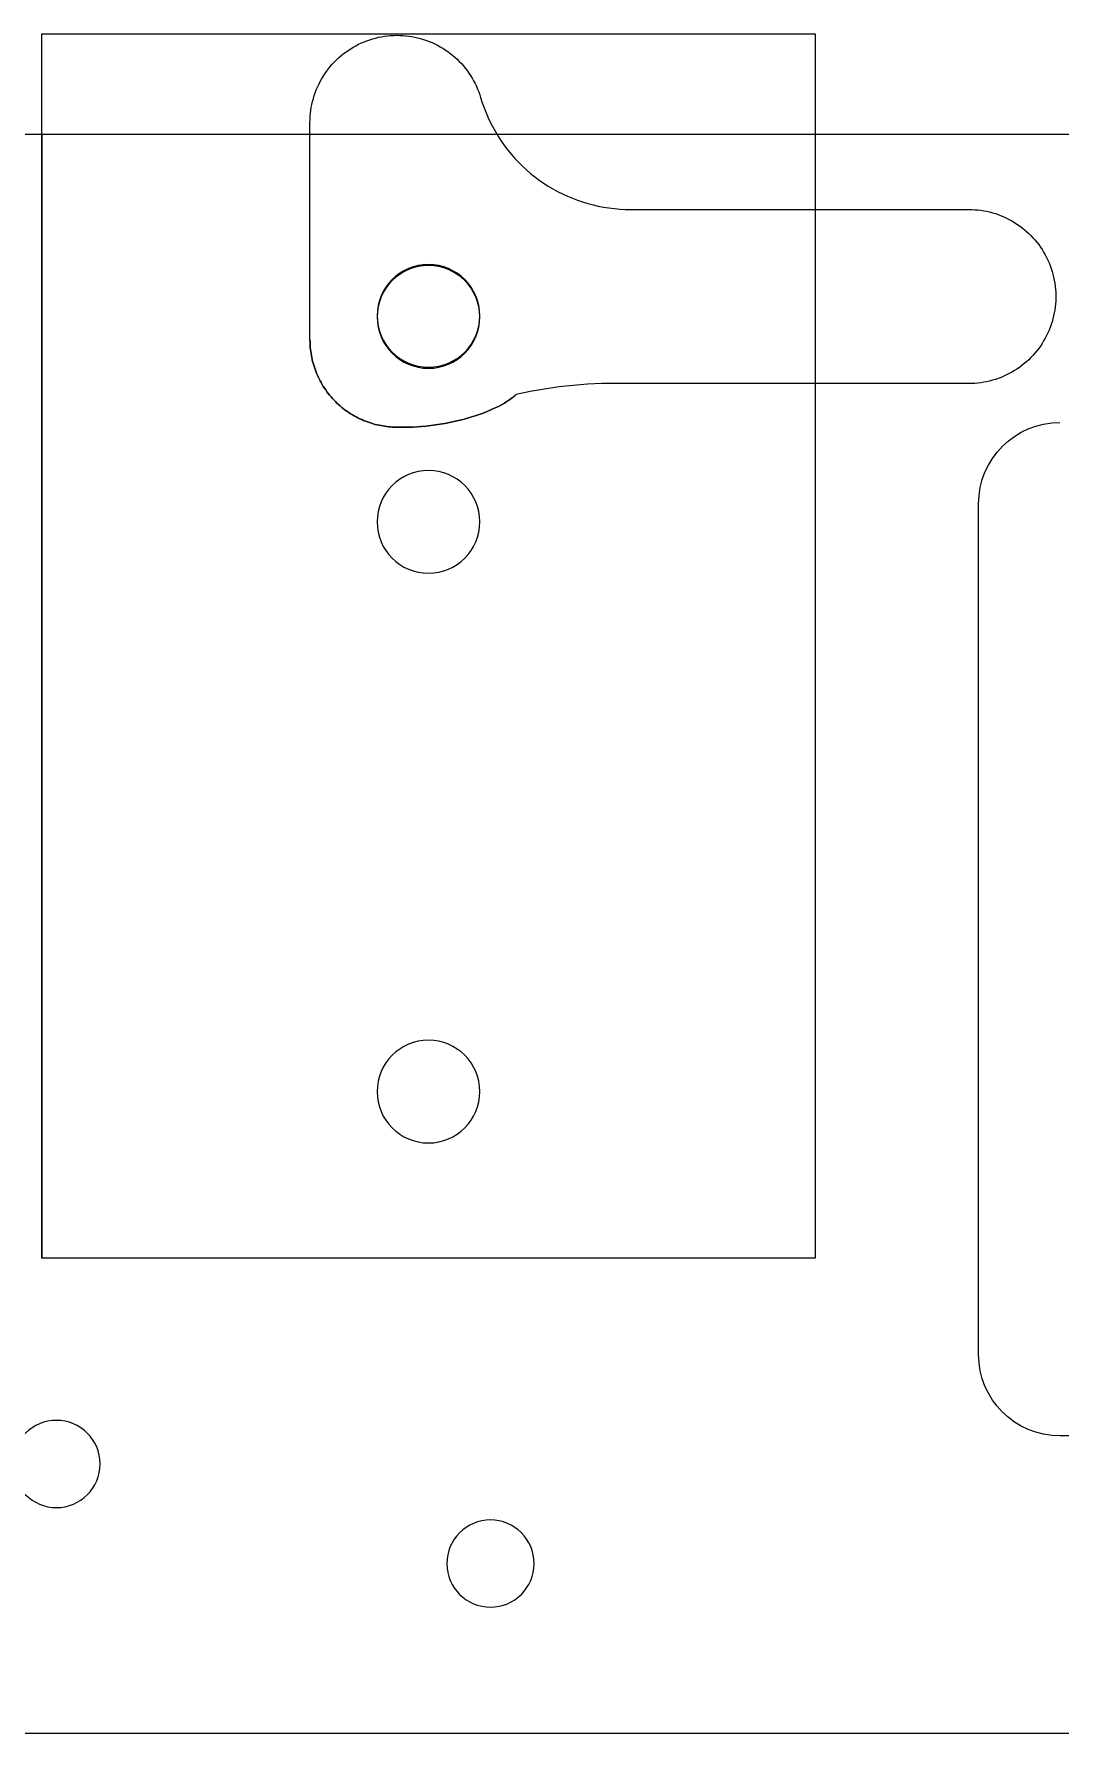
# Model space of a CAD drawing. Extents: x -164 to 318, y -425 to 35.
# Drawn here: x 180.1 to 233, y -232.1 to -144.5 of the extents above; entities that cross this region are included whole.
import ezdxf

# ---------------------------------------------------------------- set-up
doc = ezdxf.new("R2010")
doc.units = 0
doc.layers.get('0').update_dxf_attribs({"linetype": 'CONTINUOUS'})

msp = doc.modelspace()

# ---------------------------------------------------------------- linework, layer by layer
at = {"color": 0, "linetype": 'BYBLOCK'}
for p, q in [((180.485, -144.466), (220.385, -144.466)), ((180.485, -207.645), (180.485, -144.466)), ((197.559, -144.715), (197.71, -144.673)), ((197.71, -144.673), (197.862, -144.638)), ((197.862, -144.638), (198.016, -144.607)), ((198.016, -144.607), (198.17, -144.582)), ((198.17, -144.582), (198.325, -144.562)), ((198.325, -144.562), (198.481, -144.548)), ((198.481, -144.548), (198.637, -144.539)), ((198.637, -144.539), (198.793, -144.535)), ((198.793, -144.535), (198.949, -144.537)), ((198.949, -144.537), (199.106, -144.544)), ((199.106, -144.544), (199.261, -144.557)), ((199.261, -144.557), (199.417, -144.575)), ((199.417, -144.575), (199.571, -144.599)), ((199.571, -144.599), (199.725, -144.628)), ((199.725, -144.628), (199.877, -144.662)), ((199.877, -144.662), (200.029, -144.702)), ((220.385, -144.466), (220.385, -207.645)), ((195.918, -145.595), (196.039, -145.496)), ((196.039, -145.496), (196.164, -145.402)), ((196.164, -145.402), (196.292, -145.311)), ((196.292, -145.311), (196.423, -145.226)), ((196.423, -145.226), (196.556, -145.145)), ((196.556, -145.145), (196.693, -145.069)), ((196.693, -145.069), (196.832, -144.997)), ((196.832, -144.997), (196.973, -144.931)), ((196.973, -144.931), (197.117, -144.869)), ((197.117, -144.869), (197.263, -144.812)), ((197.263, -144.812), (197.41, -144.761)), ((197.41, -144.761), (197.559, -144.715)), ((200.029, -144.702), (200.178, -144.746)), ((200.178, -144.746), (200.326, -144.796)), ((200.326, -144.796), (200.473, -144.852)), ((200.473, -144.852), (200.617, -144.912)), ((200.617, -144.912), (200.759, -144.977)), ((200.759, -144.977), (200.899, -145.047)), ((200.899, -145.047), (201.036, -145.122)), ((201.036, -145.122), (201.171, -145.201)), ((201.171, -145.201), (201.302, -145.285)), ((201.302, -145.285), (201.431, -145.374)), ((201.431, -145.374), (201.557, -145.467)), ((201.557, -145.467), (201.679, -145.565)), ((195.086, -146.523), (195.176, -146.395)), ((195.176, -146.395), (195.27, -146.27)), ((195.27, -146.27), (195.368, -146.148)), ((195.368, -146.148), (195.47, -146.03)), ((195.47, -146.03), (195.576, -145.915)), ((195.576, -145.915), (195.686, -145.805)), ((195.686, -145.805), (195.8, -145.698)), ((195.8, -145.698), (195.918, -145.595)), ((201.679, -145.565), (201.798, -145.666)), ((201.798, -145.666), (201.913, -145.772)), ((201.913, -145.772), (202.024, -145.882)), ((202.024, -145.882), (202.132, -145.995)), ((202.132, -145.995), (202.235, -146.113)), ((202.235, -146.113), (202.334, -146.233)), ((202.334, -146.233), (202.43, -146.357)), ((202.43, -146.357), (202.52, -146.485)), ((194.648, -147.351), (194.709, -147.207)), ((194.709, -147.207), (194.775, -147.065)), ((194.775, -147.065), (194.846, -146.925)), ((194.846, -146.925), (194.921, -146.789)), ((194.921, -146.789), (195.001, -146.654)), ((195.001, -146.654), (195.086, -146.523)), ((202.52, -146.485), (202.607, -146.615)), ((202.607, -146.615), (202.688, -146.748)), ((202.688, -146.748), (202.765, -146.884)), ((202.765, -146.884), (202.837, -147.023)), ((202.837, -147.023), (202.905, -147.164)), ((202.905, -147.164), (202.967, -147.307)), ((194.391, -148.251), (194.421, -148.097)), ((194.421, -148.097), (194.456, -147.945)), ((194.456, -147.945), (194.496, -147.794)), ((194.496, -147.794), (194.542, -147.644)), ((194.542, -147.644), (194.592, -147.497)), ((194.592, -147.497), (194.648, -147.351)), ((202.967, -147.307), (203.024, -147.453)), ((203.024, -147.453), (203.077, -147.6)), ((203.077, -147.6), (203.124, -147.749)), ((203.124, -147.749), (203.208, -148.016)), ((203.208, -148.016), (203.301, -148.279)), ((194.323, -149.029), (194.326, -148.872)), ((194.323, -160.262), (194.323, -149.029)), ((194.326, -148.872), (194.334, -148.716)), ((194.334, -148.716), (194.347, -148.56)), ((194.347, -148.56), (194.366, -148.405)), ((194.366, -148.405), (194.391, -148.251)), ((203.301, -148.279), (203.404, -148.54)), ((203.404, -148.54), (203.515, -148.796)), ((203.515, -148.796), (203.636, -149.048)), ((203.636, -149.048), (203.765, -149.297)), ((301.935, -149.645), (98.935, -149.645)), ((180.485, -207.645), (180.485, -149.645)), ((180.485, -149.645), (180.485, -207.645)), ((203.765, -149.297), (203.902, -149.54)), ((203.902, -149.54), (204.048, -149.779)), ((204.048, -149.779), (204.202, -150.012)), ((204.202, -150.012), (204.364, -150.24)), ((204.364, -150.24), (204.534, -150.462)), ((204.534, -150.462), (204.711, -150.678)), ((204.711, -150.678), (204.896, -150.888)), ((204.896, -150.888), (205.088, -151.092)), ((205.088, -151.092), (205.287, -151.288)), ((205.287, -151.288), (205.492, -151.478)), ((205.492, -151.478), (205.704, -151.66)), ((205.704, -151.66), (205.922, -151.835)), ((205.922, -151.835), (206.147, -152.002)), ((206.147, -152.002), (206.376, -152.162)), ((206.376, -152.162), (206.611, -152.313)), ((206.611, -152.313), (206.852, -152.456)), ((206.852, -152.456), (207.097, -152.591)), ((207.097, -152.591), (207.346, -152.717)), ((207.346, -152.717), (207.6, -152.834)), ((207.6, -152.834), (207.858, -152.943)), ((207.858, -152.943), (208.119, -153.042)), ((208.119, -153.042), (208.384, -153.133)), ((208.384, -153.133), (208.651, -153.214)), ((208.651, -153.214), (208.922, -153.286)), ((208.922, -153.286), (209.194, -153.348)), ((209.194, -153.348), (209.469, -153.401)), ((209.469, -153.401), (209.745, -153.444)), ((209.745, -153.444), (210.023, -153.478)), ((210.023, -153.478), (210.301, -153.502)), ((210.301, -153.502), (210.581, -153.517)), ((210.581, -153.517), (210.86, -153.522)), ((210.86, -153.522), (228.304, -153.522)), ((228.304, -153.522), (228.459, -153.525)), ((228.459, -153.525), (228.614, -153.533)), ((228.614, -153.533), (228.769, -153.546)), ((228.769, -153.546), (228.923, -153.565)), ((228.923, -153.565), (229.076, -153.589)), ((229.076, -153.589), (229.228, -153.618)), ((229.228, -153.618), (229.379, -153.652)), ((229.379, -153.652), (229.529, -153.692)), ((229.529, -153.692), (229.678, -153.737)), ((229.678, -153.737), (229.825, -153.787)), ((229.825, -153.787), (229.97, -153.842)), ((229.97, -153.842), (230.113, -153.902)), ((230.113, -153.902), (230.254, -153.967)), ((230.254, -153.967), (230.392, -154.037)), ((230.392, -154.037), (230.528, -154.111)), ((230.528, -154.111), (230.662, -154.19)), ((230.662, -154.19), (230.792, -154.274)), ((230.792, -154.274), (230.92, -154.362)), ((230.92, -154.362), (231.045, -154.454)), ((231.045, -154.454), (231.166, -154.551)), ((231.166, -154.551), (231.284, -154.652)), ((231.284, -154.652), (231.398, -154.757)), ((231.398, -154.757), (231.509, -154.865)), ((231.509, -154.865), (231.615, -154.978)), ((231.615, -154.978), (231.718, -155.094)), ((231.718, -155.094), (231.817, -155.214)), ((231.817, -155.214), (231.912, -155.337)), ((231.912, -155.337), (232.002, -155.463)), ((232.002, -155.463), (232.088, -155.592)), ((232.088, -155.592), (232.169, -155.724)), ((232.169, -155.724), (232.246, -155.859)), ((232.246, -155.859), (232.318, -155.996)), ((232.318, -155.996), (232.385, -156.136)), ((232.385, -156.136), (232.448, -156.278)), ((232.448, -156.278), (232.505, -156.422)), ((232.505, -156.422), (232.558, -156.568)), ((232.558, -156.568), (232.605, -156.715)), ((232.605, -156.715), (232.648, -156.865)), ((232.648, -156.865), (232.685, -157.015)), ((232.685, -157.015), (232.717, -157.167)), ((232.717, -157.167), (232.743, -157.32)), ((232.743, -157.32), (232.765, -157.474)), ((232.765, -157.474), (232.781, -157.628)), ((232.781, -157.628), (232.791, -157.783)), ((232.791, -157.783), (232.797, -157.938)), ((232.765, -158.557), (232.743, -158.71)), ((232.781, -158.403), (232.765, -158.557)), ((232.791, -158.248), (232.781, -158.403)), ((232.797, -158.093), (232.791, -158.248)), ((232.797, -157.938), (232.797, -158.093)), ((232.558, -159.463), (232.505, -159.609)), ((232.605, -159.315), (232.558, -159.463)), ((232.648, -159.166), (232.605, -159.315)), ((232.685, -159.015), (232.648, -159.166)), ((232.717, -158.863), (232.685, -159.015)), ((232.743, -158.71), (232.717, -158.863)), ((194.323, -160.262), (194.324, -160.359)), ((194.324, -160.359), (194.323, -160.262)), ((194.324, -160.359), (194.327, -160.457)), ((194.327, -160.457), (194.324, -160.359)), ((194.327, -160.457), (194.333, -160.555)), ((194.333, -160.555), (194.327, -160.457)), ((232.088, -160.439), (232.002, -160.568)), ((232.169, -160.306), (232.088, -160.439)), ((232.246, -160.172), (232.169, -160.306)), ((232.318, -160.034), (232.246, -160.172)), ((232.385, -159.895), (232.318, -160.034)), ((232.448, -159.753), (232.385, -159.895)), ((232.505, -159.609), (232.448, -159.753)), ((194.333, -160.555), (194.34, -160.654)), ((194.34, -160.654), (194.333, -160.555)), ((194.34, -160.654), (194.35, -160.754)), ((194.35, -160.754), (194.34, -160.654)), ((194.35, -160.754), (194.362, -160.854)), ((194.362, -160.854), (194.35, -160.754)), ((194.362, -160.854), (194.377, -160.955)), ((194.377, -160.955), (194.362, -160.854)), ((194.377, -160.955), (194.394, -161.056)), ((194.394, -161.056), (194.377, -160.955)), ((194.394, -161.056), (194.413, -161.157)), ((194.413, -161.157), (194.394, -161.056)), ((194.413, -161.157), (194.435, -161.259)), ((194.435, -161.259), (194.413, -161.157)), ((194.435, -161.259), (194.459, -161.361)), ((194.459, -161.361), (194.435, -161.259)), ((231.398, -161.274), (231.284, -161.379)), ((231.509, -161.165), (231.398, -161.274)), ((231.615, -161.052), (231.509, -161.165)), ((231.718, -160.936), (231.615, -161.052)), ((231.817, -160.817), (231.718, -160.936)), ((231.912, -160.694), (231.817, -160.817)), ((232.002, -160.568), (231.912, -160.694)), ((194.459, -161.361), (194.486, -161.462)), ((194.486, -161.462), (194.459, -161.361)), ((194.486, -161.462), (194.516, -161.564)), ((194.516, -161.564), (194.486, -161.462)), ((194.516, -161.564), (194.548, -161.665)), ((194.548, -161.665), (194.516, -161.564)), ((194.548, -161.665), (194.582, -161.766)), ((194.582, -161.766), (194.548, -161.665)), ((194.582, -161.766), (194.62, -161.867)), ((194.62, -161.867), (194.582, -161.766)), ((194.62, -161.867), (194.659, -161.968)), ((194.659, -161.968), (194.62, -161.867)), ((194.659, -161.968), (194.702, -162.068)), ((194.702, -162.068), (194.659, -161.968)), ((194.702, -162.068), (194.747, -162.167)), ((194.747, -162.167), (194.702, -162.068)), ((194.747, -162.167), (194.794, -162.265)), ((194.794, -162.265), (194.747, -162.167)), ((229.97, -162.188), (229.825, -162.243)), ((230.113, -162.128), (229.97, -162.188)), ((230.254, -162.064), (230.113, -162.128)), ((230.392, -161.994), (230.254, -162.064)), ((230.528, -161.919), (230.392, -161.994)), ((230.662, -161.84), (230.528, -161.919)), ((230.792, -161.757), (230.662, -161.84)), ((230.92, -161.669), (230.792, -161.757)), ((231.045, -161.576), (230.92, -161.669)), ((231.166, -161.479), (231.045, -161.576)), ((231.284, -161.379), (231.166, -161.479)), ((194.794, -162.265), (194.844, -162.363)), ((194.844, -162.363), (194.794, -162.265)), ((194.844, -162.363), (194.897, -162.46)), ((194.897, -162.46), (194.844, -162.363)), ((194.897, -162.46), (194.952, -162.555)), ((194.952, -162.555), (194.897, -162.46)), ((194.952, -162.555), (195.01, -162.65)), ((195.01, -162.65), (194.952, -162.555)), ((195.01, -162.65), (195.07, -162.743)), ((195.07, -162.743), (195.01, -162.65)), ((195.07, -162.743), (195.133, -162.835)), ((195.133, -162.835), (195.07, -162.743)), ((195.133, -162.835), (195.198, -162.926)), ((195.198, -162.926), (195.133, -162.835)), ((195.198, -162.926), (195.265, -163.015)), ((195.265, -163.015), (195.198, -162.926)), ((195.265, -163.015), (195.335, -163.102)), ((195.335, -163.102), (195.265, -163.015)), ((204.91, -163.117), (204.96, -163.074)), ((204.96, -163.074), (204.91, -163.117)), ((205.687, -162.919), (204.96, -163.074)), ((204.96, -163.074), (204.96, -163.074)), ((206.418, -162.789), (205.687, -162.919)), ((207.153, -162.682), (206.418, -162.789)), ((207.891, -162.599), (207.153, -162.682)), ((208.632, -162.54), (207.891, -162.599)), ((209.374, -162.505), (208.632, -162.54)), ((210.117, -162.495), (209.374, -162.505)), ((210.86, -162.509), (210.117, -162.495)), ((221.564, -162.509), (210.86, -162.509)), ((228.304, -162.509), (221.564, -162.509)), ((228.459, -162.506), (228.304, -162.509)), ((228.614, -162.498), (228.459, -162.506)), ((228.769, -162.484), (228.614, -162.498)), ((228.923, -162.466), (228.769, -162.484)), ((229.076, -162.442), (228.923, -162.466)), ((229.228, -162.412), (229.076, -162.442)), ((229.379, -162.378), (229.228, -162.412)), ((229.529, -162.338), (229.379, -162.378)), ((229.678, -162.293), (229.529, -162.338)), ((229.825, -162.243), (229.678, -162.293)), ((195.335, -163.102), (195.407, -163.188)), ((195.407, -163.188), (195.335, -163.102)), ((195.407, -163.188), (195.481, -163.272)), ((195.481, -163.272), (195.407, -163.188)), ((195.481, -163.272), (195.557, -163.354)), ((195.557, -163.354), (195.481, -163.272)), ((195.557, -163.354), (195.635, -163.435)), ((195.635, -163.435), (195.557, -163.354)), ((195.635, -163.435), (195.715, -163.513)), ((195.715, -163.513), (195.635, -163.435)), ((195.715, -163.513), (195.797, -163.589)), ((195.797, -163.589), (195.715, -163.513)), ((195.797, -163.589), (195.88, -163.663)), ((195.88, -163.663), (195.797, -163.589)), ((195.88, -163.663), (195.966, -163.735)), ((195.966, -163.735), (195.88, -163.663)), ((195.966, -163.735), (196.053, -163.805)), ((196.053, -163.805), (195.966, -163.735)), ((196.053, -163.805), (196.141, -163.872)), ((196.141, -163.872), (196.053, -163.805)), ((196.141, -163.872), (196.231, -163.937)), ((196.231, -163.937), (196.141, -163.872)), ((196.231, -163.937), (196.323, -164)), ((196.323, -164), (196.231, -163.937)), ((203.306, -164.01), (203.503, -163.931)), ((203.503, -163.931), (203.306, -164.01)), ((203.503, -163.931), (203.692, -163.85)), ((203.692, -163.85), (203.503, -163.931)), ((203.692, -163.85), (203.871, -163.767)), ((203.871, -163.767), (203.692, -163.85)), ((203.871, -163.767), (204.042, -163.682)), ((204.042, -163.682), (203.871, -163.767)), ((204.042, -163.682), (204.203, -163.596)), ((204.203, -163.596), (204.042, -163.682)), ((204.203, -163.596), (204.354, -163.51)), ((204.354, -163.51), (204.203, -163.596)), ((204.354, -163.51), (204.495, -163.423)), ((204.495, -163.423), (204.354, -163.51)), ((204.495, -163.423), (204.562, -163.379)), ((204.562, -163.379), (204.495, -163.423)), ((204.562, -163.379), (204.626, -163.335)), ((204.626, -163.335), (204.562, -163.379)), ((204.626, -163.335), (204.688, -163.291)), ((204.688, -163.291), (204.626, -163.335)), ((204.688, -163.291), (204.748, -163.248)), ((204.748, -163.248), (204.688, -163.291)), ((204.748, -163.248), (204.804, -163.204)), ((204.804, -163.204), (204.748, -163.248)), ((204.804, -163.204), (204.859, -163.161)), ((204.859, -163.161), (204.804, -163.204)), ((204.859, -163.161), (204.91, -163.117)), ((204.91, -163.117), (204.859, -163.161)), ((196.323, -164), (196.415, -164.06)), ((196.415, -164.06), (196.323, -164)), ((196.415, -164.06), (196.509, -164.118)), ((196.509, -164.118), (196.415, -164.06)), ((196.509, -164.118), (196.604, -164.173)), ((196.604, -164.173), (196.509, -164.118)), ((196.604, -164.173), (196.7, -164.226)), ((196.7, -164.226), (196.604, -164.173)), ((196.7, -164.226), (196.797, -164.276)), ((196.797, -164.276), (196.7, -164.226)), ((196.797, -164.276), (196.894, -164.323)), ((196.894, -164.323), (196.797, -164.276)), ((196.894, -164.323), (196.992, -164.368)), ((196.992, -164.368), (196.894, -164.323)), ((196.992, -164.368), (197.091, -164.411)), ((197.091, -164.411), (196.992, -164.368)), ((197.091, -164.411), (197.19, -164.451)), ((197.19, -164.451), (197.091, -164.411)), ((197.19, -164.451), (197.29, -164.488)), ((197.29, -164.488), (197.19, -164.451)), ((197.29, -164.488), (197.39, -164.523)), ((197.39, -164.523), (197.29, -164.488)), ((197.39, -164.523), (197.49, -164.555)), ((197.49, -164.555), (197.39, -164.523)), ((197.49, -164.555), (197.59, -164.585)), ((197.59, -164.585), (197.49, -164.555)), ((197.59, -164.585), (197.69, -164.612)), ((197.69, -164.612), (197.59, -164.585)), ((197.69, -164.612), (197.79, -164.637)), ((197.79, -164.637), (197.69, -164.612)), ((197.79, -164.637), (197.89, -164.659)), ((197.89, -164.659), (197.79, -164.637)), ((197.89, -164.659), (197.99, -164.679)), ((197.99, -164.679), (197.89, -164.659)), ((197.99, -164.679), (198.09, -164.696)), ((198.09, -164.696), (197.99, -164.679)), ((198.09, -164.696), (198.189, -164.711)), ((198.189, -164.711), (198.09, -164.696)), ((198.189, -164.711), (198.287, -164.724)), ((198.287, -164.724), (198.189, -164.711)), ((198.287, -164.724), (198.386, -164.735)), ((198.386, -164.735), (198.287, -164.724)), ((198.386, -164.735), (198.483, -164.743)), ((198.483, -164.743), (198.386, -164.735)), ((198.483, -164.743), (198.58, -164.749)), ((198.58, -164.749), (198.483, -164.743)), ((198.58, -164.749), (198.776, -164.757)), ((198.776, -164.757), (198.58, -164.749)), ((198.776, -164.757), (198.98, -164.762)), ((198.98, -164.762), (198.776, -164.757)), ((198.98, -164.762), (199.189, -164.763)), ((199.189, -164.763), (198.98, -164.762)), ((199.189, -164.763), (199.405, -164.759)), ((199.405, -164.759), (199.189, -164.763)), ((199.405, -164.759), (199.626, -164.751)), ((199.626, -164.751), (199.405, -164.759)), ((199.626, -164.751), (199.852, -164.739)), ((199.852, -164.739), (199.626, -164.751)), ((199.852, -164.739), (200.082, -164.722)), ((200.082, -164.722), (199.852, -164.739)), ((200.082, -164.722), (200.315, -164.7)), ((200.315, -164.7), (200.082, -164.722)), ((200.315, -164.7), (200.552, -164.674)), ((200.552, -164.674), (200.315, -164.7)), ((200.552, -164.674), (200.791, -164.643)), ((200.791, -164.643), (200.552, -164.674)), ((200.791, -164.643), (201.031, -164.607)), ((201.031, -164.607), (200.791, -164.643)), ((201.031, -164.607), (201.271, -164.566)), ((201.271, -164.566), (201.031, -164.607)), ((201.271, -164.566), (201.511, -164.521)), ((201.511, -164.521), (201.271, -164.566)), ((201.511, -164.521), (201.749, -164.471)), ((201.749, -164.471), (201.511, -164.521)), ((201.749, -164.471), (201.985, -164.417)), ((201.985, -164.417), (201.749, -164.471)), ((201.985, -164.417), (202.218, -164.358)), ((202.218, -164.358), (201.985, -164.417)), ((202.218, -164.358), (202.447, -164.295)), ((202.447, -164.295), (202.218, -164.358)), ((202.447, -164.295), (202.671, -164.229)), ((202.671, -164.229), (202.447, -164.295)), ((202.671, -164.229), (202.89, -164.159)), ((202.89, -164.159), (202.671, -164.229)), ((202.89, -164.159), (203.102, -164.086)), ((203.102, -164.086), (202.89, -164.159)), ((203.102, -164.086), (203.306, -164.01)), ((203.306, -164.01), (203.102, -164.086)), ((228.812, -212.614), (228.812, -168.714)), ((220.385, -207.645), (180.485, -207.645)), ((269.879, -216.814), (233.012, -216.814)), ((114.095, -232.147), (286.776, -232.147))]:
    msp.add_line(p, q, dxfattribs=at)
at = {"color": 0, "linetype": 'BYBLOCK', "extrusion": (3.9443e-31, 1.2326e-32, -1)}
for centre in [(-200.435, -159.011), (-200.435, -159.068), (-200.435, -169.645)]:
    msp.add_circle(centre, 2.65, dxfattribs=at)
at = {"color": 0, "linetype": 'BYBLOCK', "extrusion": (1.17258e-45, 1.2326e-32, -1)}
msp.add_circle((-200.435, -199.045), 2.65, dxfattribs=at)
at = {"color": 0, "linetype": 'BYBLOCK', "extrusion": (2.34516e-45, 2.46519e-32, -1)}
for centre in [(-181.245, -218.262), (-203.634, -223.403)]:
    msp.add_circle(centre, 2.25, dxfattribs=at)
at = {"color": 0, "linetype": 'BYBLOCK', "extrusion": (0, 0, -1)}
for centre, start, end in [((-233.012, -168.714), 0, 90), ((-233.012, -212.614), 270, 0)]:
    msp.add_arc(centre, 4.2, start, end, dxfattribs=at)

doc.saveas('drawing.dxf')
